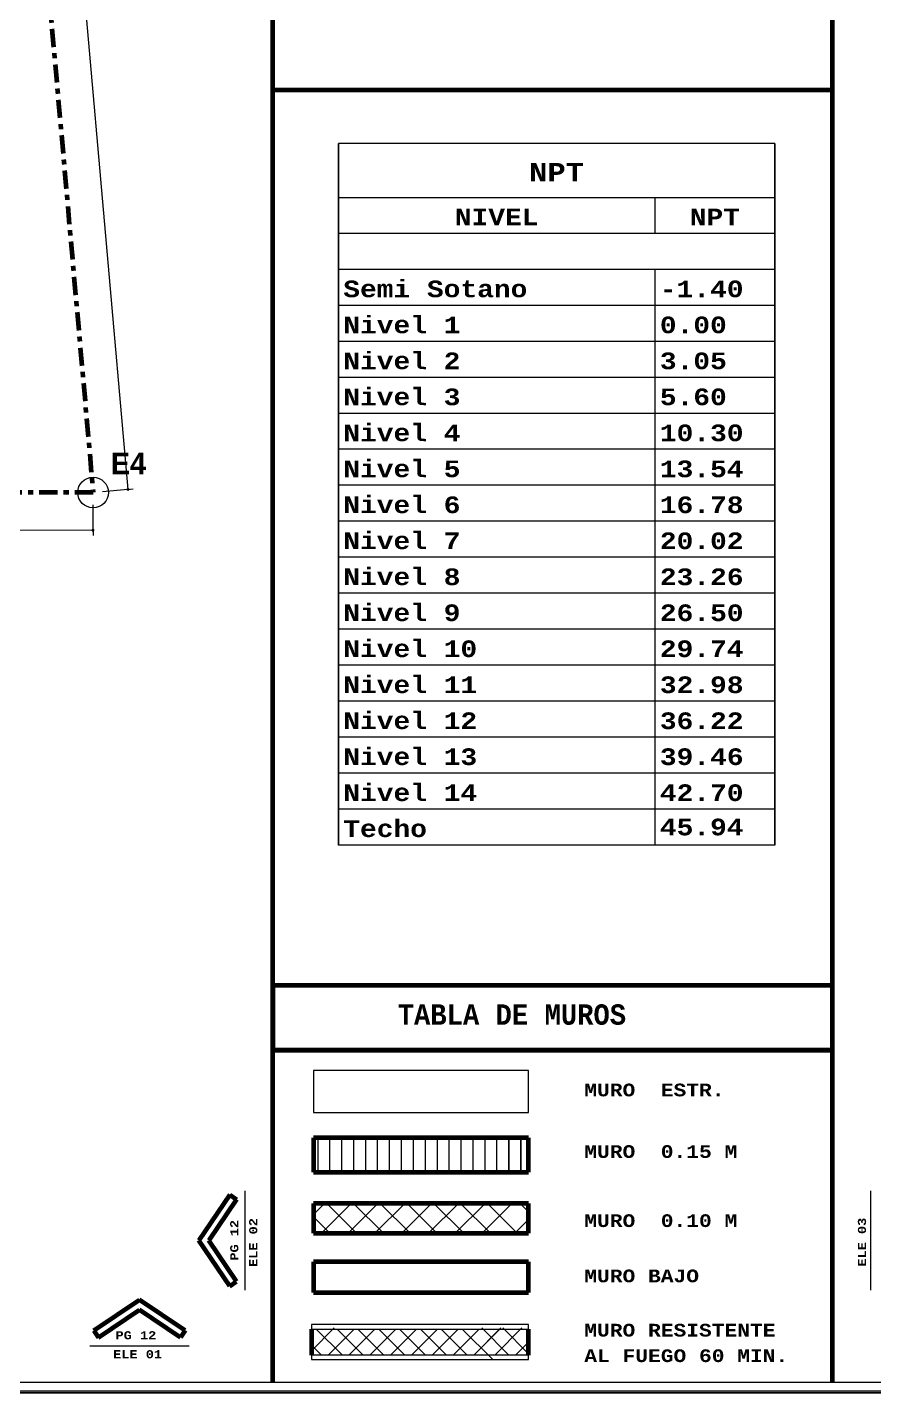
# Model space of a CAD drawing. Header units: metres. Extents: x -144 to 1000, y -717 to 29.
# Drawn here: x 289.18 to 305.72, y -589.13 to -562.42 of the extents above; entities that cross this region are included whole.
import ezdxf

# ---------------------------------------------------------------- set-up
doc = ezdxf.new("R2010")
doc.units = ezdxf.units.M
doc.linetypes.add('Dash Dot 3_16_', pattern=[0.595313, 0.357187, -0.119063, 0, -0.119063])
doc.layers.get('0').update_dxf_attribs({"color": 1})
for name, color, linetype, lineweight in [('A-ANNO-DIMS', 1, 'Continuous', 9), ('A-DETL', 1, 'Continuous', 9), ('A-DETL-THIN', 1, 'Continuous', 9), ('A-DETL-WIDE', 1, 'Continuous', 100), ('G-ANNO-SCHD', 1, 'Continuous', 9), ('G-ANNO-TEXT', 2, 'Continuous', 9), ('G-ANNO-TTLB', 3, 'Continuous', 18), ('G-IMPT', 1, 'Continuous', 9)]:
    doc.layers.add(name, color=color, linetype=linetype, lineweight=lineweight)
doc.styles.add('Britannic Bold_B_1', font='', dxfattribs={"width": 0.7, "height": 0.4})
doc.styles.add('Courier New_B_2', font='courbd.ttf', dxfattribs={"height": 0.0016})
doc.styles.add('Courier New_B_5', font='courbd.ttf', dxfattribs={"width": 0.8, "height": 0.51})
doc.styles.add('Courier New_B_6', font='courbd.ttf', dxfattribs={"height": 0.002})
doc.styles.add('Courier New_B_8', font='courbd.ttf', dxfattribs={"height": 0.0035})
doc.styles.add('Courier New_B_9', font='courbd.ttf', dxfattribs={"height": 0.003591})
doc.styles.get('Britannic Bold_B_1').set_extended_font_data('Britannic Bold', bold=True)

# ---------------------------------------------------------------- blocks, each defined once
blk = doc.blocks.new('tarjeta de nathalie 00')
at = {"layer": 'G-IMPT', "lineweight": 9}
h = blk.add_hatch(color=3, dxfattribs=at)
h.paths.add_polyline_path([(-145.23888, -717.38489), (-145.21019, -717.38489), (-145.21019, -716.89355), (-145.21019, -716.79934), (-145.23888, -716.79934), (-145.23888, -716.89379)])
h.paths.add_polyline_path([(-145.20996, -716.7991), (-145.20996, -717.3851), (-145.2392, -717.3851), (-145.2392, -716.7991)])
h.paths.add_polyline_path([(-145.23902, -717.3868), (-145.20826, -717.3868), (-145.20826, -716.7974), (-145.2392, -716.7974), (-146.09866, -716.7974), (-146.09866, -717.3868)])
h.paths.add_polyline_path([(-145.20795, -716.79707), (-145.20795, -717.3871), (-146.09898, -717.3871), (-146.09898, -716.79707)])
at = {"layer": 'G-ANNO-TTLB', "color": 3}
for p, q in [((-145.20996, -717.3851), (-146.09696, -717.3851)), ((-146.09898, -717.3871), (-145.20795, -717.3871)), ((-146.09898, -717.38713), (-145.20795, -717.38713))]:
    blk.add_line(p, q, dxfattribs=at)
at = {"layer": 'G-ANNO-TTLB'}
blk.add_line((-145.23902, -717.3868), (-146.09866, -717.3868), dxfattribs=at)
blk = doc.blocks.new('A$C4d52d4f2')
for p, q in [((-0.50224, -0.34445), (-0.50224, -0.48242)), ((-0.41646, -0.34445), (-0.41646, -0.48242))]:
    blk.add_line(p, q)
at = {"layer": 'A-DETL', "color": 8, "lineweight": 18, "true_color": 0x808080}
for p, q in [((-0.50624, -0.54672), (-0.50624, -0.53997)), ((-0.5039, -0.54672), (-0.5039, -0.53997)), ((-0.50155, -0.54672), (-0.50155, -0.53997)), ((-0.49921, -0.54672), (-0.49921, -0.53997)), ((-0.49686, -0.54672), (-0.49686, -0.53997)), ((-0.49452, -0.54672), (-0.49452, -0.53997)), ((-0.49217, -0.54672), (-0.49217, -0.53997)), ((-0.48983, -0.54672), (-0.48983, -0.53997)), ((-0.48748, -0.54672), (-0.48748, -0.53997)), ((-0.48514, -0.54672), (-0.48514, -0.53997)), ((-0.48279, -0.54672), (-0.48279, -0.53997)), ((-0.48045, -0.54672), (-0.48045, -0.53997)), ((-0.4781, -0.54672), (-0.4781, -0.53997)), ((-0.47576, -0.54672), (-0.47576, -0.53997)), ((-0.47341, -0.54672), (-0.47341, -0.53997)), ((-0.47338, -0.54672), (-0.47338, -0.53997)), ((-0.47107, -0.54672), (-0.47107, -0.53997)), ((-0.46872, -0.54672), (-0.46872, -0.53997)), ((-0.46869, -0.54672), (-0.46869, -0.53997)), ((-0.46638, -0.54672), (-0.46638, -0.53997)), ((-0.46634, -0.54672), (-0.46634, -0.53997)), ((-0.50716, -0.55504), (-0.50499, -0.55287)), ((-0.50558, -0.55874), (-0.49972, -0.55287)), ((-0.50453, -0.55287), (-0.49867, -0.55874)), ((-0.50032, -0.55874), (-0.49446, -0.55287)), ((-0.49927, -0.55287), (-0.4934, -0.55874)), ((-0.49506, -0.55874), (-0.48919, -0.55287)), ((-0.494, -0.55287), (-0.48814, -0.55874)), ((-0.48979, -0.55874), (-0.48393, -0.55287)), ((-0.48874, -0.55287), (-0.48288, -0.55874)), ((-0.48453, -0.55874), (-0.47866, -0.55287)), ((-0.48347, -0.55287), (-0.47761, -0.55874)), ((-0.47926, -0.55874), (-0.4734, -0.55287)), ((-0.47821, -0.55287), (-0.47235, -0.55874)), ((-0.474, -0.55874), (-0.46813, -0.55287)), ((-0.47294, -0.55287), (-0.46708, -0.55874)), ((-0.4665, -0.55287), (-0.46485, -0.55452)), ((-0.50716, -0.55551), (-0.50393, -0.55874)), ((-0.46755, -0.55874), (-0.46485, -0.55604)), ((-0.50753, -0.58186), (-0.50305, -0.57738)), ((-0.50658, -0.57759), (-0.50153, -0.58264)), ((-0.50421, -0.58264), (-0.49917, -0.57759)), ((-0.50248, -0.57759), (-0.49744, -0.58264)), ((-0.50012, -0.58264), (-0.49507, -0.57759)), ((-0.49839, -0.57759), (-0.49334, -0.58264)), ((-0.49602, -0.58264), (-0.49098, -0.57759)), ((-0.49429, -0.57759), (-0.48925, -0.58264)), ((-0.49193, -0.58264), (-0.48688, -0.57759)), ((-0.4902, -0.57759), (-0.48515, -0.58264)), ((-0.48783, -0.58264), (-0.48279, -0.57759)), ((-0.4861, -0.57759), (-0.48106, -0.58264)), ((-0.48374, -0.58264), (-0.47869, -0.57759)), ((-0.48201, -0.57759), (-0.47696, -0.58264)), ((-0.47964, -0.58264), (-0.4746, -0.57759)), ((-0.47791, -0.57759), (-0.47191, -0.58359)), ((-0.47555, -0.58264), (-0.47029, -0.57738)), ((-0.47555, -0.58264), (-0.4705, -0.57759)), ((-0.47403, -0.57738), (-0.46877, -0.58264)), ((-0.47145, -0.58264), (-0.46619, -0.57738)), ((-0.46993, -0.57738), (-0.46485, -0.58246)), ((-0.50753, -0.58073), (-0.50563, -0.58264)), ((-0.46736, -0.58264), (-0.46485, -0.58014))]:
    blk.add_line(p, q, dxfattribs=at)
at = {"layer": 'A-DETL', "color": 7, "lineweight": 100}
for p, q in [((-0.52361, -0.55119), (-0.52968, -0.56017)), ((-0.52224, -0.55211), (-0.52768, -0.56017)), ((-0.52361, -0.55119), (-0.52224, -0.55211)), ((-0.52361, -0.56916), (-0.52968, -0.56017)), ((-0.52224, -0.56824), (-0.52768, -0.56017)), ((-0.52361, -0.56916), (-0.52224, -0.56824)), ((-0.55033, -0.5779), (-0.54134, -0.57184)), ((-0.53236, -0.5779), (-0.54134, -0.57184)), ((-0.54941, -0.57927), (-0.54134, -0.57383)), ((-0.53328, -0.57927), (-0.54134, -0.57383)), ((-0.55033, -0.5779), (-0.54941, -0.57927)), ((-0.53236, -0.5779), (-0.53328, -0.57927))]:
    blk.add_line(p, q, dxfattribs=at)
at = {"layer": 'A-DETL-THIN'}
for p, q in [((-0.41646, -0.34445), (-0.50224, -0.34445)), ((-0.50224, -0.35503), (-0.41646, -0.35503)), ((-0.44001, -0.35503), (-0.44001, -0.36211)), ((-0.44001, -0.36211), (-0.50224, -0.36211)), ((-0.41646, -0.36211), (-0.44001, -0.36211)), ((-0.44001, -0.36919), (-0.50224, -0.36919)), ((-0.41646, -0.36919), (-0.44001, -0.36919)), ((-0.44001, -0.36919), (-0.44001, -0.37627)), ((-0.44001, -0.37627), (-0.50224, -0.37627)), ((-0.41646, -0.37627), (-0.44001, -0.37627)), ((-0.44001, -0.37627), (-0.44001, -0.38334)), ((-0.44001, -0.38334), (-0.50224, -0.38334)), ((-0.41646, -0.38334), (-0.44001, -0.38334)), ((-0.44001, -0.38334), (-0.44001, -0.39042)), ((-0.44001, -0.39042), (-0.50224, -0.39042)), ((-0.41646, -0.39042), (-0.44001, -0.39042)), ((-0.44001, -0.39042), (-0.44001, -0.3975)), ((-0.44001, -0.3975), (-0.50224, -0.3975)), ((-0.41646, -0.3975), (-0.44001, -0.3975)), ((-0.44001, -0.3975), (-0.44001, -0.40457)), ((-0.44001, -0.40457), (-0.50224, -0.40457)), ((-0.41646, -0.40457), (-0.44001, -0.40457)), ((-0.44001, -0.40457), (-0.44001, -0.41165)), ((-0.44001, -0.41165), (-0.50224, -0.41165)), ((-0.41646, -0.41165), (-0.44001, -0.41165)), ((-0.44001, -0.41165), (-0.44001, -0.41873)), ((-0.44001, -0.41873), (-0.50224, -0.41873)), ((-0.41646, -0.41873), (-0.44001, -0.41873)), ((-0.44001, -0.41873), (-0.44001, -0.42581)), ((-0.44001, -0.42581), (-0.50224, -0.42581)), ((-0.41646, -0.42581), (-0.44001, -0.42581)), ((-0.44001, -0.42581), (-0.44001, -0.43288)), ((-0.44001, -0.43288), (-0.50224, -0.43288)), ((-0.41646, -0.43288), (-0.44001, -0.43288)), ((-0.44001, -0.43288), (-0.44001, -0.43996)), ((-0.44001, -0.43996), (-0.50224, -0.43996)), ((-0.41646, -0.43996), (-0.44001, -0.43996)), ((-0.44001, -0.43996), (-0.44001, -0.44704)), ((-0.44001, -0.44704), (-0.50224, -0.44704)), ((-0.41646, -0.44704), (-0.44001, -0.44704)), ((-0.44001, -0.44704), (-0.44001, -0.45411)), ((-0.44001, -0.45411), (-0.50224, -0.45411)), ((-0.41646, -0.45411), (-0.44001, -0.45411)), ((-0.44001, -0.45411), (-0.44001, -0.46119)), ((-0.44001, -0.46119), (-0.50224, -0.46119)), ((-0.44001, -0.46119), (-0.44001, -0.46827)), ((-0.41646, -0.46119), (-0.44001, -0.46119)), ((-0.44001, -0.46827), (-0.50224, -0.46827)), ((-0.41646, -0.46827), (-0.44001, -0.46827)), ((-0.44001, -0.46827), (-0.44001, -0.47535)), ((-0.44001, -0.47535), (-0.50224, -0.47535)), ((-0.41646, -0.47535), (-0.44001, -0.47535)), ((-0.44001, -0.47535), (-0.44001, -0.48242)), ((-0.44001, -0.48242), (-0.50224, -0.48242)), ((-0.41646, -0.48242), (-0.44001, -0.48242))]:
    blk.add_line(p, q, dxfattribs=at)
at = {"layer": 'A-DETL-THIN', "lineweight": 18}
for p, q in [((-0.46485, -0.52673), (-0.50716, -0.52673)), ((-0.50716, -0.52673), (-0.50716, -0.535)), ((-0.46485, -0.535), (-0.46485, -0.52673)), ((-0.50716, -0.535), (-0.46485, -0.535)), ((-0.52061, -0.55038), (-0.52061, -0.56996)), ((-0.39761, -0.55038), (-0.39761, -0.56996)), ((-0.50753, -0.5767), (-0.50753, -0.57759)), ((-0.46485, -0.5767), (-0.50753, -0.5767)), ((-0.46485, -0.57759), (-0.46485, -0.5767)), ((-0.50753, -0.57759), (-0.46485, -0.57759)), ((-0.55113, -0.58091), (-0.53155, -0.58091)), ((-0.50753, -0.5827), (-0.50753, -0.58359)), ((-0.46485, -0.5827), (-0.50753, -0.5827)), ((-0.46485, -0.58359), (-0.46485, -0.5827)), ((-0.50753, -0.58359), (-0.46485, -0.58359))]:
    blk.add_line(p, q, dxfattribs=at)
at = {"layer": 'A-DETL-WIDE'}
for p, q in [((-0.51513, -0.58802), (-0.51513, -0.00202)), ((-0.40513, -0.58802), (-0.40513, -0.00202)), ((-0.40513, -0.33396), (-0.51513, -0.33396)), ((-0.51513, -0.51005), (-0.51513, -0.52277)), ((-0.40513, -0.51005), (-0.51513, -0.51005)), ((-0.40513, -0.52277), (-0.40513, -0.51005)), ((-0.40513, -0.52277), (-0.51513, -0.52277)), ((-0.51513, -0.52277), (-0.40513, -0.52277)), ((-0.50716, -0.53997), (-0.50716, -0.54672)), ((-0.46485, -0.53997), (-0.50716, -0.53997)), ((-0.46485, -0.54672), (-0.46485, -0.53997)), ((-0.50716, -0.54672), (-0.46485, -0.54672)), ((-0.50716, -0.55287), (-0.50716, -0.55874)), ((-0.46485, -0.55287), (-0.50716, -0.55287)), ((-0.46485, -0.55874), (-0.46485, -0.55287)), ((-0.50716, -0.55874), (-0.46485, -0.55874)), ((-0.46485, -0.56436), (-0.50716, -0.56436)), ((-0.50716, -0.56436), (-0.50716, -0.57042)), ((-0.46485, -0.57042), (-0.46485, -0.56436)), ((-0.50716, -0.57042), (-0.46485, -0.57042)), ((-0.50753, -0.57759), (-0.50753, -0.5827)), ((-0.46485, -0.5827), (-0.46485, -0.57759))]:
    blk.add_line(p, q, dxfattribs=at)
at = {"layer": 'G-ANNO-SCHD', "line_spacing_factor": 1.118013}
for s, insert, char_height, width, attachment_point, style in [('NPT', (-0.45935, -0.34827), 0.003591, 0.0127056, 2, 'Courier New_B_8'), ('NIVEL', (-0.47113, -0.35723), 0.003283, 0.0154477, 2, 'Courier New_B_9'), ('NPT', (-0.42824, -0.35723), 0.003283, 0.0092686, 2, 'Courier New_B_9'), ('Semi Sotano', (-0.50128, -0.37138), 0.0032829, 0.0413032, 1, 'Courier New_B_9'), ('-1.40', (-0.43905, -0.37138), 0.003283, 0.0154477, 1, 'Courier New_B_9'), ('Nivel 1', (-0.50128, -0.37846), 0.003283, 0.0315918, 1, 'Courier New_B_9'), ('0.00', (-0.43905, -0.37846), 0.003283, 0.0123581, 1, 'Courier New_B_9'), ('Nivel 2', (-0.50128, -0.38553), 0.003283, 0.0306371, 1, 'Courier New_B_9'), ('3.05', (-0.43905, -0.38553), 0.003283, 0.0123581, 1, 'Courier New_B_9'), ('Nivel 3', (-0.50128, -0.39261), 0.003283, 0.03515, 1, 'Courier New_B_9'), ('5.60', (-0.43905, -0.39261), 0.003283, 0.0123581, 1, 'Courier New_B_9'), ('Nivel 4', (-0.50128, -0.39969), 0.003283, 0.0305443, 1, 'Courier New_B_9'), ('10.30', (-0.43905, -0.39969), 0.003283, 0.0154477, 1, 'Courier New_B_9'), ('Nivel 5', (-0.50128, -0.40677), 0.003283, 0.0322239, 1, 'Courier New_B_9'), ('13.54', (-0.43905, -0.40677), 0.003283, 0.0154477, 1, 'Courier New_B_9'), ('Nivel 6', (-0.50128, -0.41384), 0.003283, 0.032651, 1, 'Courier New_B_9'), ('16.78', (-0.43905, -0.41384), 0.003283, 0.0140758, 1, 'Courier New_B_9'), ('Nivel 7', (-0.50128, -0.42092), 0.003283, 0.0322239, 1, 'Courier New_B_9'), ('20.02', (-0.43905, -0.42092), 0.003283, 0.0153562, 1, 'Courier New_B_9'), ('Nivel 8', (-0.50128, -0.428), 0.003283, 0.032651, 1, 'Courier New_B_9'), ('23.26', (-0.43905, -0.428), 0.003283, 0.0154477, 1, 'Courier New_B_9'), ('Nivel 9', (-0.50128, -0.43507), 0.003283, 0.0322239, 1, 'Courier New_B_9'), ('26.50', (-0.43905, -0.43507), 0.003283, 0.0154477, 1, 'Courier New_B_9'), ('Nivel 10', (-0.50128, -0.44215), 0.003283, 0.032651, 1, 'Courier New_B_9'), ('29.74', (-0.43905, -0.44215), 0.003283, 0.0154477, 1, 'Courier New_B_9'), ('Nivel 11', (-0.50128, -0.44923), 0.003283, 0.0322239, 1, 'Courier New_B_9'), ('32.98', (-0.43905, -0.44923), 0.003283, 0.0151733, 1, 'Courier New_B_9'), ('Nivel 12', (-0.50128, -0.45631), 0.003283, 0.032651, 1, 'Courier New_B_9'), ('36.22', (-0.43905, -0.45631), 0.003283, 0.0154477, 1, 'Courier New_B_9'), ('Nivel 13', (-0.50128, -0.46338), 0.003283, 0.0322239, 1, 'Courier New_B_9'), ('39.46', (-0.43905, -0.46338), 0.003283, 0.0154477, 1, 'Courier New_B_9'), ('Nivel 14', (-0.50128, -0.47046), 0.003283, 0.032651, 1, 'Courier New_B_9'), ('42.70', (-0.43905, -0.47046), 0.003283, 0.0154477, 1, 'Courier New_B_9'), ('Techo', (-0.50128, -0.47754), 0.003283, 0.032651, 1, 'Courier New_B_9'), ('45.94', (-0.43905, -0.47721), 0.003283, 0.0154477, 1, 'Courier New_B_9')]:
    blk.add_mtext(s, dxfattribs=dict(at, insert=insert, char_height=char_height, width=width, attachment_point=attachment_point, style=style))
at = {"layer": 'G-ANNO-TEXT', "attachment_point": 1}
for s, insert, char_height, width, style in [('TABLA DE MUROS', (-0.49058, -0.51373), 0.004, 0.0718312, 'Courier New_B_5'), ('MURO  ESTR.', (-0.4539, -0.52932), 0.0025, 0.0282194, 'Courier New_B_6'), ('MURO  0.15 M', (-0.4539, -0.54143), 0.0025, 0.0307848, 'Courier New_B_6'), ('MURO  0.10 M', (-0.4539, -0.55502), 0.0025, 0.0307848, 'Courier New_B_6'), ('MURO BAJO', (-0.4539, -0.56589), 0.0025, 0.0230886, 'Courier New_B_6'), ('MURO RESISTENTE', (-0.4539, -0.57656), 0.0025, 0.038481, 'Courier New_B_6'), ('PG 12', (-0.54605, -0.57801), 0.0016, 0.0104219, 'Courier New_B_2'), ('ELE 01', (-0.54652, -0.58174), 0.0016, 0.0125063, 'Courier New_B_2'), ('AL FUEGO 60 MIN.', (-0.4539, -0.58158), 0.0025, 0.0410464, 'Courier New_B_6')]:
    blk.add_mtext(s, dxfattribs=dict(at, insert=insert, char_height=char_height, width=width, style=style))
at = {"layer": 'G-ANNO-TEXT', "char_height": 0.0016, "attachment_point": 1, "rotation": 90, "style": 'Courier New_B_2'}
for s, insert, width in [('ELE 03', (-0.40012, -0.56532), 0.0125063), ('PG 12', (-0.52351, -0.56414), 0.0104219), ('ELE 02', (-0.51978, -0.56539), 0.0125063)]:
    blk.add_mtext(s, dxfattribs=dict(at, insert=insert, width=width))
blk = doc.blocks.new('E')
at = {"layer": 'A-ANNO-DIMS', "lineweight": 25, "true_color": 0x0000ff}
h = blk.add_hatch(color=5, dxfattribs=at)
edge = h.paths.add_edge_path()
edge.add_arc((293.215, -508.507), 0.015, 0, 360)
h = blk.add_hatch(color=5, dxfattribs=at)
edge = h.paths.add_edge_path()
edge.add_arc((292.533, -509.307), 0.015, 0, 360)
at = {"layer": 'A-ANNO-DIMS', "color": 5, "true_color": 0x0000ff}
for p, q in [((290.815, -481.433), (293.215, -508.507)), ((293.215, -508.507), (292.717, -508.551)), ((293.215, -508.507), (293.315, -508.498)), ((292.533, -509.307), (292.533, -508.807)), ((292.533, -509.307), (261.671, -509.283)), ((292.533, -509.307), (292.533, -509.407))]:
    blk.add_line(p, q, dxfattribs=at)
at = {"layer": 'A-ANNO-DIMS', "color": 5, "lineweight": 25, "true_color": 0x0000ff}
for centre in [(293.215, -508.507), (292.533, -509.307)]:
    blk.add_circle(centre, 0.015, dxfattribs=at)
at = {"layer": 'A-DETL', "color": 7, "linetype": 'Dash Dot 3_16_', "lineweight": 70}
for p, q in [((290.133, -481.494), (292.533, -508.567)), ((292.533, -508.567), (261.671, -508.567))]:
    blk.add_line(p, q, dxfattribs=at)
at = {"layer": 'A-DETL-THIN'}
blk.add_circle((292.533, -508.567), 0.3, dxfattribs=at)
at = {"layer": 'G-ANNO-TEXT', "style": 'Britannic Bold_B_1'}
blk.add_text('E4', height=0.42, dxfattribs=at).set_placement((292.88, -508.21))

msp = doc.modelspace()

# ---------------------------------------------------------------- block references
at = {"xscale": 99.43160266323505, "yscale": 99.43160266323505, "zscale": 99.43160266323505}
msp.add_blockref('tarjeta de nathalie 00', (14783.456, 70741.827), dxfattribs=at)

# ---------------------------------------------------------------- next in the draw order: block references
at = {"xscale": 99.43160273753426, "yscale": 99.43160273753426, "zscale": 99.43160273753426}
msp.add_blockref('A$C4d52d4f2', (345.197, -530.45), dxfattribs=at)
at = {"color": 3}
msp.add_blockref('E', (-2.069, -62.955), dxfattribs=at)

doc.saveas('drawing.dxf')
